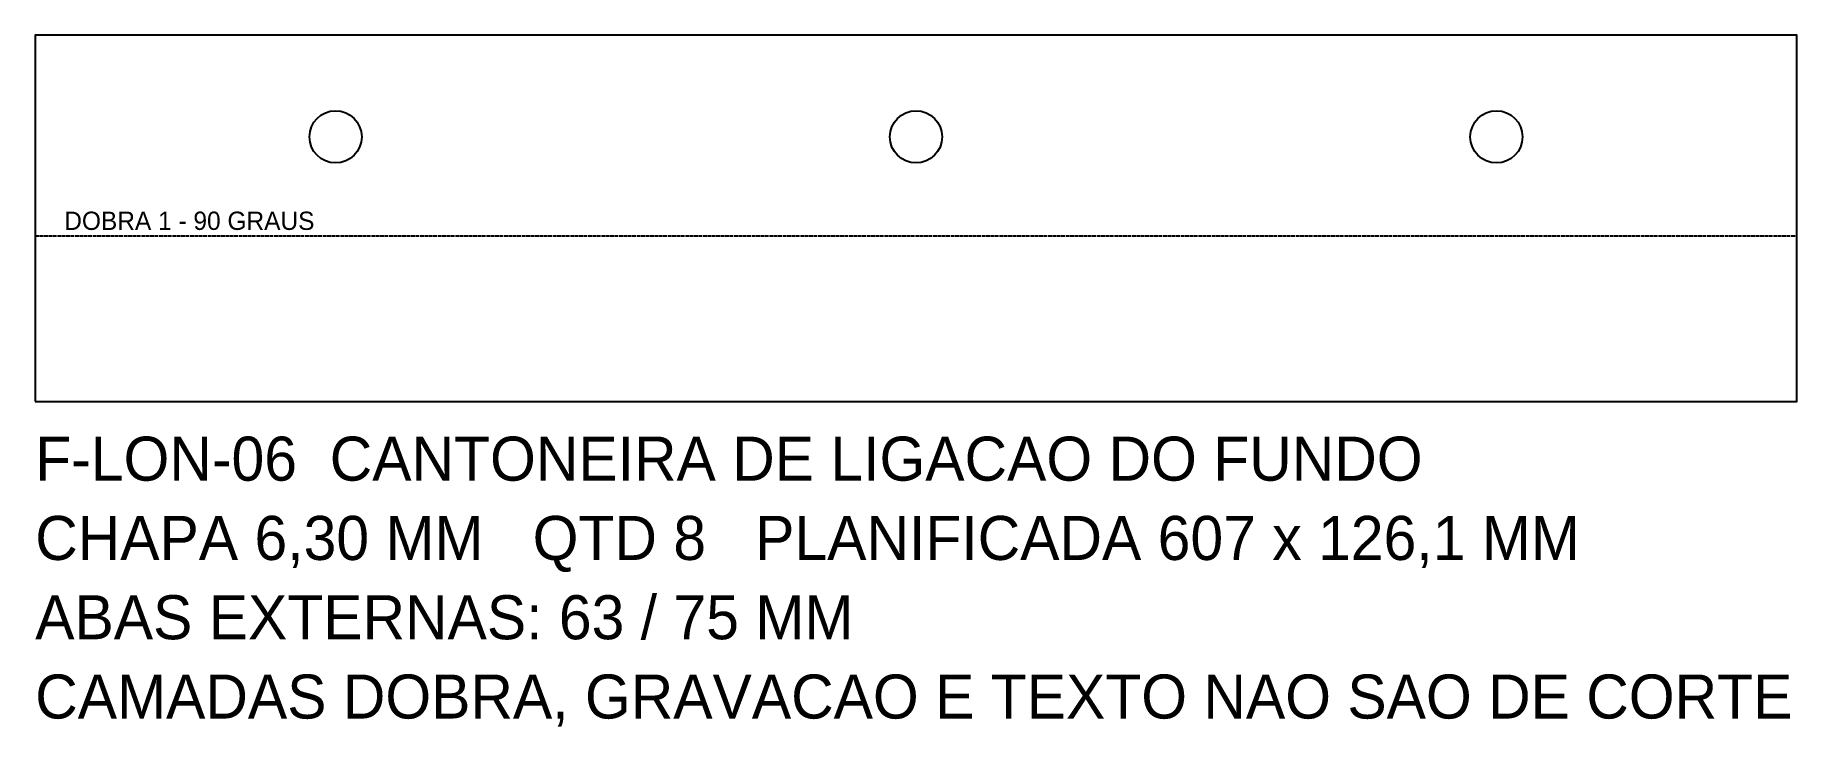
# Model space of a CAD drawing. Header units: millimetres. Extents: x 0 to 607, y -112 to 126.
import ezdxf

# ---------------------------------------------------------------- set-up
doc = ezdxf.new("R2010")
doc.units = ezdxf.units.MM
doc.linetypes.add('DASHED', pattern=[1.524, 1.27, -0.254])
for name, color, linetype in [('CORTE', 7, 'CONTINUOUS'), ('DOBRA', 2, 'DASHED'), ('TEXTO', 3, 'CONTINUOUS')]:
    doc.layers.add(name, color=color, linetype=linetype)

msp = doc.modelspace()

# ---------------------------------------------------------------- linework, layer by layer
at = {"layer": 'CORTE'}
msp.add_lwpolyline([(0, 0), (607, 0), (607, 126.12), (0, 126.12)], close=True, dxfattribs=at)
for centre in [(103.5, 91.12), (303.5, 91.12), (503.5, 91.12)]:
    msp.add_circle(centre, 9, dxfattribs=at)
at = {"layer": 'DOBRA'}
msp.add_line((0, 57.06), (607, 57.06), dxfattribs=at)

# ---------------------------------------------------------------- texts
at = {"layer": 'TEXTO'}
for s, height, p in [('DOBRA 1 - 90 GRAUS', 6.3061, (10, 59.06)), ('F-LON-06  CANTONEIRA DE LIGACAO DO FUNDO', 15.175, (0, -27.32)), ('CHAPA 6,30 MM   QTD 8   PLANIFICADA 607 x 126,1 MM', 15.175, (0, -54.63)), ('ABAS EXTERNAS: 63 / 75 MM', 15.175, (0, -81.95)), ('CAMADAS DOBRA, GRAVACAO E TEXTO NAO SAO DE CORTE', 15.175, (0, -109.26))]:
    msp.add_text(s, height=height, dxfattribs=at).set_placement(p)

doc.saveas('drawing.dxf')
